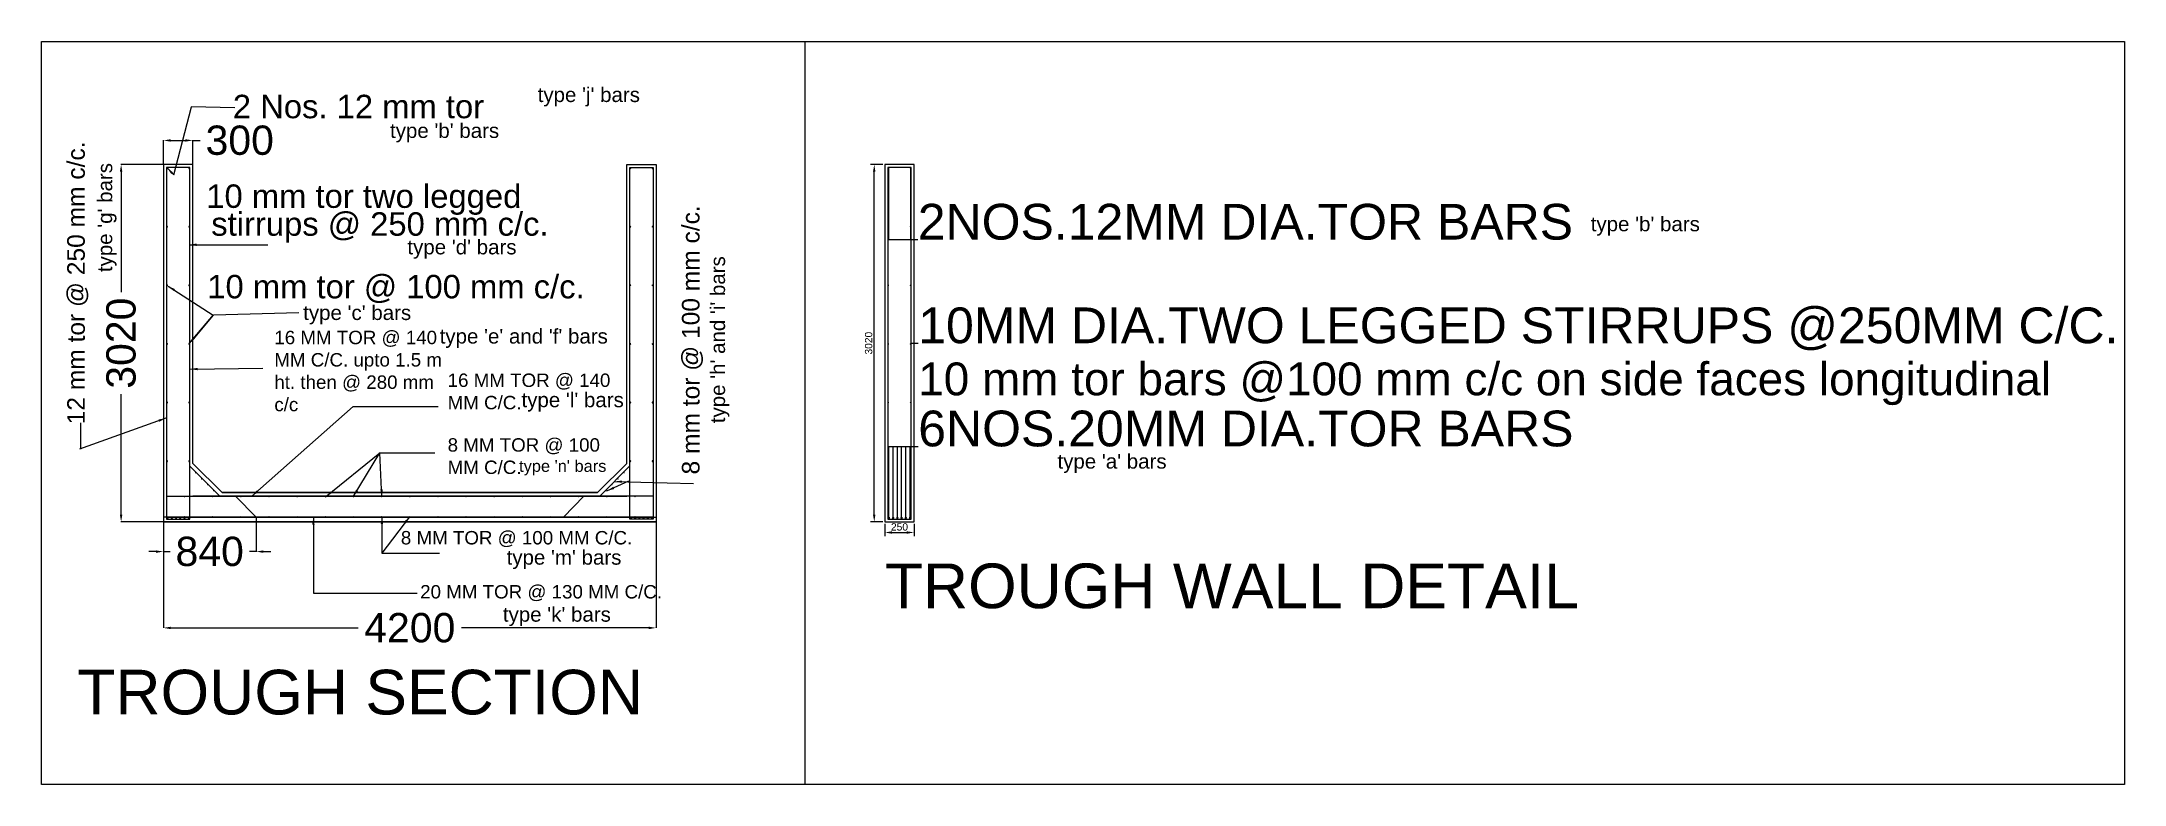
# Model space of a CAD drawing. Header units: millimetres. Extents: x -7977 to 9780, y 1629 to 7966.
import ezdxf

# ---------------------------------------------------------------- set-up
doc = ezdxf.new("R2010")
doc.units = ezdxf.units.MM
doc.styles.get("Standard").update_dxf_attribs({"font": 'ARIAL.TTF'})
doc.dimstyles.new('ISO-25', dxfattribs={"dimtxt": 2.5, "dimasz": 2.5, "dimexe": 1.25, "dimexo": 0.625, "dimtad": 1, "dimtxsty": 'Standard', "dimcen": 2.5, "dimadec": 0, "dimazin": 0, "dimtfac": 1, "dimtmove": 0, "dimatfit": 3, "dimfxl": 0, "dimarcsym": 0})
doc.dimstyles.new('RAJKUMAR', dxfattribs={"dimtxt": 250, "dimasz": 62.5, "dimexe": 1.25, "dimexo": 0.625, "dimgap": 62.5, "dimtad": 0, "dimtxsty": 'Standard', "dimcen": 50, "dimadec": 0, "dimazin": 0, "dimtfac": 1, "dimtmove": 0, "dimatfit": 3, "dimfxl": 0, "dimarcsym": 0})

# ---------------------------------------------------------------- blocks, each defined once
blk = doc.blocks.new('*D1')
at = {"color": 0, "lineweight": -2}
for p, q in [((-788, 3852), (-788, 3746)), ((-726, 3778), (-601, 3778)), ((-538, 3852), (-538, 3746))]:
    blk.add_line(p, q, dxfattribs=at)
at = {"color": 0}
for points in [[(-726, 3788), (-726, 3767), (-788, 3778)], [(-601, 3788), (-601, 3767), (-538, 3778)]]:
    blk.add_solid(points, dxfattribs=at)
at = {"layer": 'Defpoints', "color": 0}
for p in [(-788, 3868), (-538, 3868), (-538, 3778)]:
    blk.add_point(p, dxfattribs=at)
at = {"color": 0, "insert": (-663, 3825), "char_height": 62.5, "attachment_point": 5}
blk.add_mtext('250', dxfattribs=at)
blk = doc.blocks.new('*D2')
at = {"color": 0, "lineweight": -2}
for p, q in [((-804, 6918), (-909, 6918)), ((-878, 3930), (-878, 6855)), ((-804, 3868), (-909, 3868))]:
    blk.add_line(p, q, dxfattribs=at)
at = {"color": 0}
for points in [[(-889, 6855), (-868, 6855), (-878, 6918)], [(-889, 3930), (-868, 3930), (-878, 3868)]]:
    blk.add_solid(points, dxfattribs=at)
at = {"layer": 'Defpoints', "color": 0}
for p in [(-878, 6918), (-788, 6918), (-788, 3868)]:
    blk.add_point(p, dxfattribs=at)
at = {"color": 0, "insert": (-926, 5393), "char_height": 62.5, "attachment_point": 5, "rotation": 90}
blk.add_mtext('3020', dxfattribs=at)
blk = doc.blocks.new('*D3')
at = {"color": 0, "lineweight": -2}
for p, q in [((-6938, 6918), (-6938, 7124)), ((-6876, 7123), (-6751, 7123)), ((-6688, 6918), (-6688, 7124)), ((-6688, 7123), (-6626, 7123))]:
    blk.add_line(p, q, dxfattribs=at)
at = {"color": 0}
for points in [[(-6876, 7133), (-6876, 7112), (-6938, 7123)], [(-6751, 7133), (-6751, 7112), (-6688, 7123)]]:
    blk.add_solid(points, dxfattribs=at)
at = {"layer": 'Defpoints', "color": 0}
for p in [(-6688, 7123), (-6938, 6918), (-6688, 6918)]:
    blk.add_point(p, dxfattribs=at)
at = {"color": 0, "insert": (-6288, 7123), "char_height": 250, "attachment_point": 5}
blk.add_mtext('300', dxfattribs=at)
blk = doc.blocks.new('*D4')
at = {"color": 0, "lineweight": -2}
for p, q in [((-6939, 6918), (-7301, 6918)), ((-7299, 6856), (-7299, 5828)), ((-7299, 3930), (-7299, 4958)), ((-6939, 3868), (-7301, 3868))]:
    blk.add_line(p, q, dxfattribs=at)
at = {"color": 0}
for points in [[(-7310, 6856), (-7289, 6856), (-7299, 6918)], [(-7310, 3930), (-7289, 3930), (-7299, 3868)]]:
    blk.add_solid(points, dxfattribs=at)
at = {"layer": 'Defpoints', "color": 0}
for p in [(-6938, 6918), (-7299, 3868), (-6938, 3868)]:
    blk.add_point(p, dxfattribs=at)
at = {"color": 0, "insert": (-7299, 5393), "char_height": 250, "attachment_point": 5, "rotation": 90}
blk.add_mtext('3020', dxfattribs=at)
blk = doc.blocks.new('*D5')
at = {"color": 0, "lineweight": -2}
for p, q in [((-6148, 3907), (-6148, 3613)), ((-6939, 3867), (-6939, 3613)), ((-7001, 3615), (-7064, 3615)), ((-6939, 3615), (-6882, 3615)), ((-6148, 3615), (-6205, 3615)), ((-6086, 3615), (-6023, 3615))]:
    blk.add_line(p, q, dxfattribs=at)
at = {"color": 0}
for points in [[(-7001, 3625), (-7001, 3604), (-6939, 3615)], [(-6086, 3625), (-6086, 3604), (-6148, 3615)]]:
    blk.add_solid(points, dxfattribs=at)
at = {"layer": 'Defpoints', "color": 0}
for p in [(-6148, 3908), (-6939, 3868), (-6148, 3615)]:
    blk.add_point(p, dxfattribs=at)
at = {"color": 0, "insert": (-6544, 3615), "char_height": 250, "attachment_point": 5}
blk.add_mtext('840', dxfattribs=at)
blk = doc.blocks.new('*D6')
at = {"color": 0, "lineweight": -2}
for p, q in [((-6938, 3907), (-6938, 2963)), ((-2738, 3867), (-2738, 2963)), ((-6876, 2964), (-5279, 2964)), ((-2801, 2964), (-4398, 2964))]:
    blk.add_line(p, q, dxfattribs=at)
at = {"color": 0}
for points in [[(-6876, 2974), (-6876, 2953), (-6938, 2964)], [(-2801, 2974), (-2801, 2953), (-2738, 2964)]]:
    blk.add_solid(points, dxfattribs=at)
at = {"layer": 'Defpoints', "color": 0}
for p in [(-6938, 3908), (-2738, 3868), (-2738, 2964)]:
    blk.add_point(p, dxfattribs=at)
at = {"color": 0, "insert": (-4838, 2964), "char_height": 250, "attachment_point": 5}
blk.add_mtext('4200', dxfattribs=at)

msp = doc.modelspace()

# ---------------------------------------------------------------- linework, layer by layer
for p, q in [((-7976.727, 7965.716), (9779.906, 7965.716)), ((-7976.727, 1628.726), (-7976.727, 7965.716)), ((-1470.094, 7965.716), (-1470.094, 1628.726)), ((9779.906, 7965.716), (9779.906, 1628.726)), ((-6703.422, 7412.205), (-6328.402, 7404.401)), ((-6938.197, 6917.585), (-6938.197, 3867.585)), ((-6688.197, 6917.585), (-6938.197, 6917.585)), ((-6913.197, 6892.585), (-6913.197, 3892.585)), ((-6713.197, 6892.585), (-6913.197, 6892.585)), ((-6713.197, 3892.585), (-6713.197, 6892.585)), ((-6688.197, 4367.585), (-6688.197, 6917.585)), ((-2988.197, 4367.585), (-2988.197, 6917.585)), ((-2988.197, 6917.585), (-2738.197, 6917.585)), ((-2963.197, 3892.585), (-2963.197, 6892.585)), ((-2963.197, 6892.585), (-2763.197, 6892.585)), ((-2763.197, 6892.585), (-2763.197, 3892.585)), ((-2738.197, 6917.585), (-2738.197, 3867.585)), ((-757.197, 6886.585), (-757.197, 6276.585)), ((-569.197, 6886.585), (-569.197, 6276.585)), ((-757.197, 6276.585), (-507.197, 6276.585)), ((-563.197, 5392.585), (-503.197, 5392.585)), ((-7645.22, 4713.992), (-7645.22, 4487.659)), ((-753.197, 3902.585), (-753.197, 4512.585)), ((-753.197, 4512.585), (-503.197, 4512.585)), ((-717.197, 3902.585), (-717.197, 4512.585)), ((-681.197, 3902.585), (-681.197, 4512.585)), ((-645.197, 3902.585), (-645.197, 4512.585)), ((-609.197, 3902.585), (-609.197, 4512.585)), ((-573.197, 3902.585), (-573.197, 4512.585)), ((-6712.946, 4342.836), (-6462.946, 4092.836)), ((-6688.197, 4367.585), (-6438.197, 4117.585)), ((-2988.197, 4367.585), (-3238.197, 4117.585)), ((-2963.448, 4342.836), (-3213.448, 4092.836)), ((-2963.448, 4342.836), (-3213.448, 4092.836)), ((-6913.197, 4087.585), (-2988.197, 4087.585)), ((-2763.197, 4087.585), (-6688.197, 4087.585)), ((-6438.197, 4117.585), (-3238.197, 4117.585)), ((-3238.197, 4117.585), (-6438.197, 4117.585)), ((-6323.197, 4087.585), (-6148.197, 3907.585)), ((-3353.197, 4087.585), (-3528.197, 3907.585)), ((-2763.197, 3907.585), (-6938.197, 3907.585)), ((-6913.197, 3907.585), (-2738.197, 3907.585)), ((-6938.197, 3867.585), (-6688.197, 3867.585)), ((-6938.197, 3867.585), (-2738.197, 3867.585)), ((-6938.197, 3867.585), (-6688.197, 3867.585)), ((-2738.197, 3867.585), (-6938.197, 3867.585)), ((-6913.197, 3892.585), (-6713.197, 3892.585)), ((-6913.197, 3892.585), (-6713.197, 3892.585)), ((-2738.197, 3867.585), (-2988.197, 3867.585)), ((-2738.197, 3867.585), (-2988.197, 3867.585)), ((-2763.197, 3892.585), (-2963.197, 3892.585)), ((-2763.197, 3892.585), (-2963.197, 3892.585)), ((9779.906, 1628.726), (-7976.727, 1628.726))]:
    msp.add_line(p, q)
for points in [[(-788.197, 3867.585), (-538.197, 3867.585), (-538.197, 6917.585), (-788.197, 6917.585)], [(-763.197, 3892.585), (-563.197, 3892.585), (-563.197, 6892.585), (-763.197, 6892.585)]]:
    msp.add_lwpolyline(points, close=True)
for points, const_width in [([(-760.197, 6886.585, 1), (-754.197, 6886.585, 1)], 6), ([(-572.197, 6886.585, 1), (-566.197, 6886.585, 1)], 6), ([(-760.197, 6386.585, 1), (-754.197, 6386.585, 1)], 6), ([(-572.197, 6386.585, 1), (-566.197, 6386.585, 1)], 6), ([(-760.197, 5886.585, 1), (-754.197, 5886.585, 1)], 6), ([(-572.197, 5886.585, 1), (-566.197, 5886.585, 1)], 6), ([(-760.197, 5386.585, 1), (-754.197, 5386.585, 1)], 6), ([(-572.197, 5386.585, 1), (-566.197, 5386.585, 1)], 6), ([(-760.197, 4886.585, 1), (-754.197, 4886.585, 1)], 6), ([(-572.197, 4886.585, 1), (-566.197, 4886.585, 1)], 6), ([(-6662.944, 4287.433, -1), (-6667.944, 4287.433, -1)], 5), ([(-3013.45, 4287.433, 1), (-3008.45, 4287.433, 1)], 5), ([(-760.197, 4386.585, 1), (-754.197, 4386.585, 1)], 6), ([(-572.197, 4386.585, 1), (-566.197, 4386.585, 1)], 6), ([(-6755.697, 4082.585, -1), (-6760.697, 4082.585, -1)], 5), ([(-6612.003, 4236.546, -1), (-6617.003, 4236.546, -1)], 5), ([(-6611.077, 4238.396, -1), (-6616.077, 4238.396, -1)], 5), ([(-6611.077, 4233.77, -1), (-6616.077, 4233.77, -1)], 5), ([(-6560.135, 4187.509, -1), (-6565.135, 4187.509, -1)], 5), ([(-6559.209, 4184.733, -1), (-6564.209, 4184.733, -1)], 5), ([(-6515.697, 4082.585, -1), (-6520.697, 4082.585, -1)], 5), ([(-6515.697, 4082.585, -1), (-6520.697, 4082.585, -1)], 5), ([(-6508.268, 4133.846, -1), (-6513.268, 4133.846, -1)], 5), ([(-6275.697, 4082.585, -1), (-6280.697, 4082.585, -1)], 5), ([(-6275.697, 4082.585, -1), (-6280.697, 4082.585, -1)], 5), ([(-6035.697, 4082.585, -1), (-6040.697, 4082.585, -1)], 5), ([(-6035.697, 4082.585, -1), (-6040.697, 4082.585, -1)], 5), ([(-5795.697, 4082.585, -1), (-5800.697, 4082.585, -1)], 5), ([(-5795.697, 4082.585, -1), (-5800.697, 4082.585, -1)], 5), ([(-5555.697, 4082.585, -1), (-5560.697, 4082.585, -1)], 5), ([(-5555.697, 4082.585, -1), (-5560.697, 4082.585, -1)], 5), ([(-5555.697, 4082.585, -1), (-5560.697, 4082.585, -1)], 5), ([(-5555.697, 4082.585, -1), (-5560.697, 4082.585, -1)], 5), ([(-5315.697, 4082.585, -1), (-5320.697, 4082.585, -1)], 5), ([(-5315.697, 4082.585, -1), (-5320.697, 4082.585, -1)], 5), ([(-5315.697, 4082.585, -1), (-5320.697, 4082.585, -1)], 5), ([(-5315.697, 4082.585, -1), (-5320.697, 4082.585, -1)], 5), ([(-5075.697, 4082.585, -1), (-5080.697, 4082.585, -1)], 5), ([(-5075.697, 4082.585, -1), (-5080.697, 4082.585, -1)], 5), ([(-5075.697, 4082.585, -1), (-5080.697, 4082.585, -1)], 5), ([(-5075.697, 4082.585, -1), (-5080.697, 4082.585, -1)], 5), ([(-4840.697, 4082.585, 1), (-4835.697, 4082.585, 1)], 5), ([(-4835.697, 4082.585, -1), (-4840.697, 4082.585, -1)], 5), ([(-4840.697, 4082.585, 1), (-4835.697, 4082.585, 1)], 5), ([(-4835.697, 4082.585, -1), (-4840.697, 4082.585, -1)], 5), ([(-4600.697, 4082.585, 1), (-4595.697, 4082.585, 1)], 5), ([(-4600.697, 4082.585, 1), (-4595.697, 4082.585, 1)], 5), ([(-4600.697, 4082.585, 1), (-4595.697, 4082.585, 1)], 5), ([(-4600.697, 4082.585, 1), (-4595.697, 4082.585, 1)], 5), ([(-4360.697, 4082.585, 1), (-4355.697, 4082.585, 1)], 5), ([(-4360.697, 4082.585, 1), (-4355.697, 4082.585, 1)], 5), ([(-4360.697, 4082.585, 1), (-4355.697, 4082.585, 1)], 5), ([(-4360.697, 4082.585, 1), (-4355.697, 4082.585, 1)], 5), ([(-4120.697, 4082.585, 1), (-4115.697, 4082.585, 1)], 5), ([(-4120.697, 4082.585, 1), (-4115.697, 4082.585, 1)], 5), ([(-4120.697, 4082.585, 1), (-4115.697, 4082.585, 1)], 5), ([(-4120.697, 4082.585, 1), (-4115.697, 4082.585, 1)], 5), ([(-3880.697, 4082.585, 1), (-3875.697, 4082.585, 1)], 5), ([(-3880.697, 4082.585, 1), (-3875.697, 4082.585, 1)], 5), ([(-3640.697, 4082.585, 1), (-3635.697, 4082.585, 1)], 5), ([(-3640.697, 4082.585, 1), (-3635.697, 4082.585, 1)], 5), ([(-3400.697, 4082.585, 1), (-3395.697, 4082.585, 1)], 5), ([(-3400.697, 4082.585, 1), (-3395.697, 4082.585, 1)], 5), ([(-3168.126, 4133.846, 1), (-3163.126, 4133.846, 1)], 5), ([(-3160.697, 4082.585, 1), (-3155.697, 4082.585, 1)], 5), ([(-3160.697, 4082.585, 1), (-3155.697, 4082.585, 1)], 5), ([(-3117.185, 4184.733, 1), (-3112.185, 4184.733, 1)], 5), ([(-3065.317, 4233.77, 1), (-3060.317, 4233.77, 1)], 5), ([(-2920.697, 4082.585, 1), (-2915.697, 4082.585, 1)], 5), ([(-6755.697, 3912.585, -1), (-6760.697, 3912.585, -1)], 5), ([(-6515.697, 3912.585, -1), (-6520.697, 3912.585, -1)], 5), ([(-6515.697, 3912.585, -1), (-6520.697, 3912.585, -1)], 5), ([(-6275.697, 3912.585, -1), (-6280.697, 3912.585, -1)], 5), ([(-6275.697, 3912.585, -1), (-6280.697, 3912.585, -1)], 5), ([(-6035.697, 3912.585, -1), (-6040.697, 3912.585, -1)], 5), ([(-6035.697, 3912.585, -1), (-6040.697, 3912.585, -1)], 5), ([(-5795.697, 3912.585, -1), (-5800.697, 3912.585, -1)], 5), ([(-5795.697, 3912.585, -1), (-5800.697, 3912.585, -1)], 5), ([(-5555.697, 3912.585, -1), (-5560.697, 3912.585, -1)], 5), ([(-5555.697, 3912.585, -1), (-5560.697, 3912.585, -1)], 5), ([(-5555.697, 3912.585, -1), (-5560.697, 3912.585, -1)], 5), ([(-5555.697, 3912.585, -1), (-5560.697, 3912.585, -1)], 5), ([(-5315.697, 3912.585, -1), (-5320.697, 3912.585, -1)], 5), ([(-5315.697, 3912.585, -1), (-5320.697, 3912.585, -1)], 5), ([(-5315.697, 3912.585, -1), (-5320.697, 3912.585, -1)], 5), ([(-5315.697, 3912.585, -1), (-5320.697, 3912.585, -1)], 5), ([(-5075.697, 3912.585, -1), (-5080.697, 3912.585, -1)], 5), ([(-5075.697, 3912.585, -1), (-5080.697, 3912.585, -1)], 5), ([(-5075.697, 3912.585, -1), (-5080.697, 3912.585, -1)], 5), ([(-5075.697, 3912.585, -1), (-5080.697, 3912.585, -1)], 5), ([(-4840.697, 3912.585, 1), (-4835.697, 3912.585, 1)], 5), ([(-4835.697, 3912.585, -1), (-4840.697, 3912.585, -1)], 5), ([(-4840.697, 3912.585, 1), (-4835.697, 3912.585, 1)], 5), ([(-4835.697, 3912.585, -1), (-4840.697, 3912.585, -1)], 5), ([(-4600.697, 3912.585, 1), (-4595.697, 3912.585, 1)], 5), ([(-4600.697, 3912.585, 1), (-4595.697, 3912.585, 1)], 5), ([(-4600.697, 3912.585, 1), (-4595.697, 3912.585, 1)], 5), ([(-4600.697, 3912.585, 1), (-4595.697, 3912.585, 1)], 5), ([(-4360.697, 3912.585, 1), (-4355.697, 3912.585, 1)], 5), ([(-4360.697, 3912.585, 1), (-4355.697, 3912.585, 1)], 5), ([(-4360.697, 3912.585, 1), (-4355.697, 3912.585, 1)], 5), ([(-4360.697, 3912.585, 1), (-4355.697, 3912.585, 1)], 5), ([(-4120.697, 3912.585, 1), (-4115.697, 3912.585, 1)], 5), ([(-4120.697, 3912.585, 1), (-4115.697, 3912.585, 1)], 5), ([(-4120.697, 3912.585, 1), (-4115.697, 3912.585, 1)], 5), ([(-4120.697, 3912.585, 1), (-4115.697, 3912.585, 1)], 5), ([(-3880.697, 3912.585, 1), (-3875.697, 3912.585, 1)], 5), ([(-3880.697, 3912.585, 1), (-3875.697, 3912.585, 1)], 5), ([(-3640.697, 3912.585, 1), (-3635.697, 3912.585, 1)], 5), ([(-3640.697, 3912.585, 1), (-3635.697, 3912.585, 1)], 5), ([(-3400.697, 3912.585, 1), (-3395.697, 3912.585, 1)], 5), ([(-3400.697, 3912.585, 1), (-3395.697, 3912.585, 1)], 5), ([(-3160.697, 3912.585, 1), (-3155.697, 3912.585, 1)], 5), ([(-3160.697, 3912.585, 1), (-3155.697, 3912.585, 1)], 5), ([(-2920.697, 3912.585, 1), (-2915.697, 3912.585, 1)], 5), ([(-758.197, 3902.585, 1), (-748.197, 3902.585, 1)], 10), ([(-722.197, 3902.585, 1), (-712.197, 3902.585, 1)], 10), ([(-686.197, 3902.585, 1), (-676.197, 3902.585, 1)], 10), ([(-650.197, 3902.585, 1), (-640.197, 3902.585, 1)], 10), ([(-614.197, 3902.585, 1), (-604.197, 3902.585, 1)], 10), ([(-578.197, 3902.585, 1), (-568.197, 3902.585, 1)], 10)]:
    msp.add_lwpolyline(points, format="xyb", close=True, dxfattribs=dict(const_width=const_width))
for centre, radius, start, end in [((-6907.197, 6886.585), 3, 0, 180), ((-6907.197, 6886.585), 3, 180, 0), ((-6719.197, 6886.585), 3, 0, 180), ((-6719.197, 6886.585), 3, 180, 0), ((-2957.197, 6886.585), 3, 0, 180), ((-2957.197, 6886.585), 3, 180, 0), ((-2769.197, 6886.585), 3, 0, 180), ((-2769.197, 6886.585), 3, 180, 0), ((-6907.197, 6386.585), 3, 0, 180), ((-6907.197, 6386.585), 3, 180, 0), ((-6719.197, 6386.585), 3, 0, 180), ((-6719.197, 6386.585), 3, 180, 0), ((-2957.197, 6386.585), 3, 0, 180), ((-2957.197, 6386.585), 3, 180, 0), ((-2769.197, 6386.585), 3, 0, 180), ((-2769.197, 6386.585), 3, 180, 0), ((-6907.197, 5886.585), 3, 0, 180), ((-6907.197, 5886.585), 3, 180, 0), ((-6719.197, 5886.585), 3, 0, 180), ((-6719.197, 5886.585), 3, 180, 0), ((-2957.197, 5886.585), 3, 0, 180), ((-2957.197, 5886.585), 3, 180, 0), ((-2769.197, 5886.585), 3, 0, 180), ((-2769.197, 5886.585), 3, 180, 0), ((-6907.197, 5386.585), 3, 0, 180), ((-6907.197, 5386.585), 3, 180, 0), ((-6719.197, 5386.585), 3, 0, 180), ((-6719.197, 5386.585), 3, 180, 0), ((-2957.197, 5386.585), 3, 0, 180), ((-2957.197, 5386.585), 3, 180, 0), ((-2769.197, 5386.585), 3, 0, 180), ((-2769.197, 5386.585), 3, 180, 0), ((-6907.197, 4886.585), 3, 0, 180), ((-6907.197, 4886.585), 3, 180, 0), ((-6719.197, 4886.585), 3, 0, 180), ((-6719.197, 4886.585), 3, 180, 0), ((-2957.197, 4886.585), 3, 0, 180), ((-2957.197, 4886.585), 3, 180, 0), ((-2769.197, 4886.585), 3, 0, 180), ((-2769.197, 4886.585), 3, 180, 0), ((-6907.197, 4386.585), 3, 0, 180), ((-6907.197, 4386.585), 3, 180, 0), ((-6719.197, 4386.585), 3, 0, 180), ((-6719.197, 4386.585), 3, 180, 0), ((-2957.197, 4386.585), 3, 0, 180), ((-2957.197, 4386.585), 3, 180, 0), ((-2769.197, 4386.585), 3, 0, 180), ((-2769.197, 4386.585), 3, 180, 0), ((-6903.197, 3902.585), 5, 0, 180), ((-6903.197, 3902.585), 5, 0, 180), ((-6867.197, 3902.585), 5, 0, 180), ((-6867.197, 3902.585), 5, 0, 180), ((-6831.197, 3902.585), 5, 0, 180), ((-6831.197, 3902.585), 5, 0, 180), ((-6795.197, 3902.585), 5, 0, 180), ((-6795.197, 3902.585), 5, 0, 180), ((-6759.197, 3902.585), 5, 0, 180), ((-6759.197, 3902.585), 5, 0, 180), ((-6723.197, 3902.585), 5, 0, 180), ((-6723.197, 3902.585), 5, 0, 180), ((-2953.197, 3902.585), 5, 0, 180), ((-2953.197, 3902.585), 5, 0, 180), ((-2917.197, 3902.585), 5, 0, 180), ((-2917.197, 3902.585), 5, 0, 180), ((-2881.197, 3902.585), 5, 0, 180), ((-2881.197, 3902.585), 5, 0, 180), ((-2845.197, 3902.585), 5, 0, 180), ((-2845.197, 3902.585), 5, 0, 180), ((-2809.197, 3902.585), 5, 0, 180), ((-2809.197, 3902.585), 5, 0, 180), ((-2773.197, 3902.585), 5, 0, 180), ((-2773.197, 3902.585), 5, 0, 180), ((-6903.197, 3902.585), 5, 180, 0), ((-6903.197, 3902.585), 5, 180, 0), ((-6867.197, 3902.585), 5, 180, 0), ((-6867.197, 3902.585), 5, 180, 0), ((-6831.197, 3902.585), 5, 180, 0), ((-6831.197, 3902.585), 5, 180, 0), ((-6795.197, 3902.585), 5, 180, 0), ((-6795.197, 3902.585), 5, 180, 0), ((-6759.197, 3902.585), 5, 180, 0), ((-6759.197, 3902.585), 5, 180, 0), ((-6723.197, 3902.585), 5, 180, 0), ((-6723.197, 3902.585), 5, 180, 0), ((-2953.197, 3902.585), 5, 180, 0), ((-2953.197, 3902.585), 5, 180, 0), ((-2917.197, 3902.585), 5, 180, 0), ((-2917.197, 3902.585), 5, 180, 0), ((-2881.197, 3902.585), 5, 180, 0), ((-2881.197, 3902.585), 5, 180, 0), ((-2845.197, 3902.585), 5, 180, 0), ((-2845.197, 3902.585), 5, 180, 0), ((-2809.197, 3902.585), 5, 180, 0), ((-2809.197, 3902.585), 5, 180, 0), ((-2773.197, 3902.585), 5, 180, 0), ((-2773.197, 3902.585), 5, 180, 0)]:
    msp.add_arc(centre, radius, start, end)

# ---------------------------------------------------------------- texts
for s, height, p in [('2NOS.12MM DIA.TOR BARS', 305, (-507.197, 6276.585)), ('10MM DIA.TWO LEGGED STIRRUPS @250MM C/C.', 305, (-503.197, 5392.585)), ('10 mm tor bars @100 mm c/c on side faces longitudinal', 280, (-503.197, 4948.284)), ('6NOS.20MM DIA.TOR BARS', 305, (-503.197, 4512.585)), ('TROUGH WALL DETAIL', 381.25, (-788.197, 3131.885)), ('TROUGH SECTION', 381.25, (-7672.723, 2225.35))]:
    msp.add_text(s, height=height).set_placement(p)
at = {"attachment_point": 1}
for s, insert, char_height in [('2 Nos. 12 mm tor', (-6346.632, 7512.167), 200), ("type 'j' bars", (-3747.836, 7575.27), 125), ("type 'b' bars", (-5006.537, 7268.854), 125), ('10 mm tor two legged ', (-6573.206, 6747.317), 200), ('stirrups @ 250 mm c/c.', (-6530.744, 6509.786), 200), ("type 'b' bars", (5230.425, 6472.663), 125), ("type 'd' bars", (-4858.455, 6275.642), 125), ('10 mm tor @ 100 mm c/c.', (-6564.713, 5975.341), 200), ("type 'c' bars", (-5746.95, 5715.64), 125), ("type 'e' and 'f' bars", (-4583.444, 5514.885), 125), ("type 'l' bars", (-3885.509, 4971.778), 125), ("type 'a' bars", (684.063, 4447.711), 125), ("type 'n' bars", (-3906.224, 4394.996), 100), ('8 MM TOR @ 100 MM C/C.', (-4914.178, 3790.31), 114.375), ("type 'm' bars", (-4012.592, 3628.244), 125), ('20 MM TOR @ 130 MM C/C.', (-4749.624, 3329.061), 114.375), ("type 'k' bars", (-4044.363, 3141.61), 125)]:
    msp.add_mtext(s, dxfattribs=dict(at, insert=insert, char_height=char_height))
at = {"attachment_point": 1, "rotation": 90}
for s, insert, char_height in [('12 mm tor @ 250 mm c/c. ', (-7758.929, 4700.708), 150), ("type 'g' bars", (-7500.402, 5999.496), 125), ('8 mm tor @ 100 mm c/c. ', (-2518.021, 4272.893), 150), ("type 'h' and 'i' bars", (-2275.203, 4710.434), 125)]:
    msp.add_mtext(s, dxfattribs=dict(at, insert=insert, char_height=char_height))
at = {"char_height": 114.375, "width": 1501.9942, "attachment_point": 1}
for s, insert in [('16 MM TOR @ 140 MM C/C. upto 1.5 m ht. then @ 280 mm c/c', (-5992.972, 5498.77)), ('16 MM TOR @ 140 MM C/C.', (-4515.315, 5133.99)), ('8 MM TOR @ 100 MM C/C.', (-4515.315, 4581.972))]:
    msp.add_mtext(s, dxfattribs=dict(at, insert=insert))

# ---------------------------------------------------------------- dimensions: what is measured, and where the dimension line sits
for base, p1, p2, text, picture, middle in [((-6688.197, 7122.76), (-6938.197, 6917.585), (-6688.197, 6917.585), '300', '*D3', (-6287.532, 7122.76)), ((-6148.197, 3614.632), (-6938.822, 3867.585), (-6148.197, 3907.585), '840', '*D5', (-6543.51, 3614.632)), ((-2738.197, 2963.846), (-6938.197, 3907.585), (-2738.197, 3867.585), '4200', '*D6', (-4838.197, 2963.846))]:
    dim = msp.add_linear_dim(base=base, p1=p1, p2=p2, text=text, dimstyle='RAJKUMAR')
    dim.commit()
    dim.dimension.update_dxf_attribs({"geometry": picture, "text_midpoint": middle})
dim = msp.add_linear_dim(base=(-7299.287, 3867.585), p1=(-6938.197, 6918.21), p2=(-6938.197, 3867.585), angle=90, text='3020', dimstyle='RAJKUMAR')
dim.commit()
dim.dimension.update_dxf_attribs({"geometry": '*D4', "text_midpoint": (-7299.287, 5392.897)})
dim = msp.add_linear_dim(base=(-878.197, 6917.585), p1=(-788.197, 3867.585), p2=(-788.197, 6917.585), angle=90, text='3020', dimstyle='ISO-25', override={"dimscale": 25})
dim.commit()
dim.dimension.update_dxf_attribs({"geometry": '*D2', "text_midpoint": (-925.754, 5392.585)})
dim = msp.add_linear_dim(base=(-538.197, 3777.585), p1=(-788.197, 3867.585), p2=(-538.197, 3867.585), text='250', dimstyle='ISO-25', override={"dimscale": 25})
dim.commit()
dim.dimension.update_dxf_attribs({"geometry": '*D1', "text_midpoint": (-663.197, 3825.121)})

# ---------------------------------------------------------------- leaders
for points in [[(-6907.313, 6888.534), (-6850.643, 6828.779), (-6699.522, 7410.351)], [(-6718.64, 6232.691), (-6047.749, 6232.691)], [(-6899.509, 5880.224), (-6513.941, 5633.056), (-6702.171, 5407.116)], [(-6715.393, 5392.894), (-6512.303, 5635.035), (-5785.108, 5654.668)], [(-6710.147, 5171.428), (-6090.211, 5179.911)], [(-6183.726, 4087.585), (-5320.697, 4852.645), (-4595.099, 4852.645)], [(-6918.62, 4753.015), (-7653.033, 4487.659)], [(-5555.697, 4082.585), (-5094.225, 4456.632), (-4625.602, 4456.632)], [(-5320.697, 4082.585), (-5094.225, 4456.632), (-4904.225, 4456.632)], [(-5075.697, 4082.585), (-5094.225, 4456.632), (-4904.225, 4456.632)], [(-3156.798, 4132.279), (-2969.43, 4217.842)], [(-3092.557, 4212.494), (-2418.032, 4196.451)], [(-5660.049, 3907.585), (-5660.049, 3259.854), (-4775.809, 3259.854)], [(-5075.697, 3912.585), (-5075.697, 3601.866), (-4583.554, 3601.866)], [(-4840.697, 3912.585), (-5075.697, 3601.866), (-4583.554, 3601.866)]]:
    msp.add_leader(points, dimstyle='RAJKUMAR', override={"dimgap": 62.5, "dimtad": 0})

doc.saveas('drawing.dxf')
